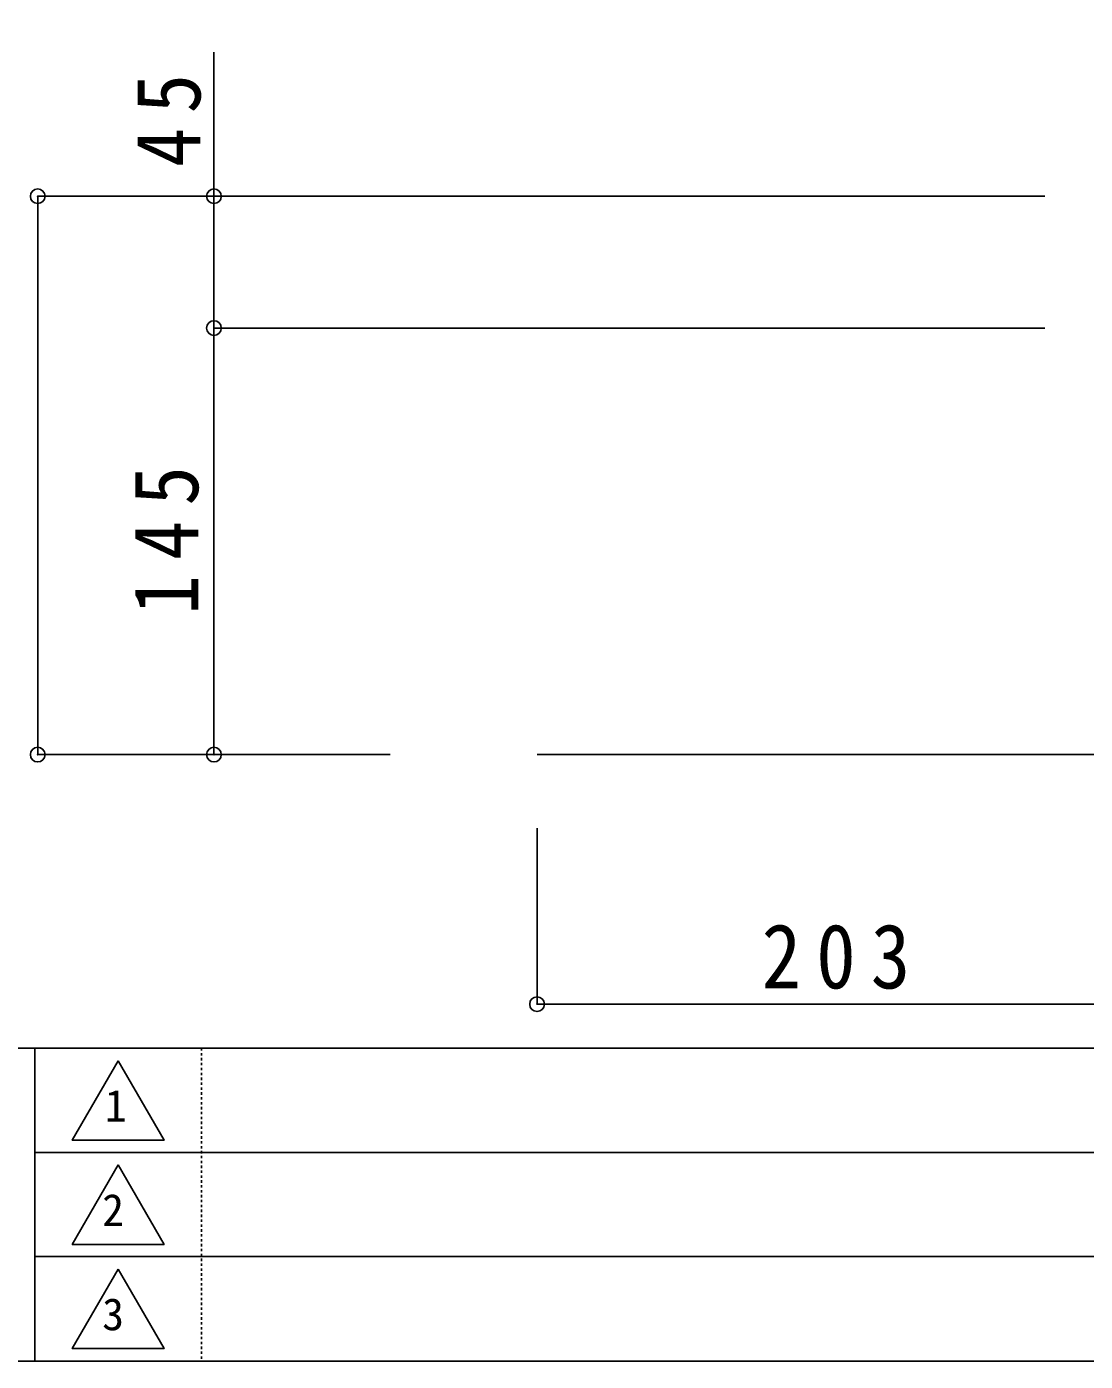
# Model space of a CAD drawing. Units: millimetres at full size, with parts at other scales. Extents: x -14200 to 14200, y -9940 to 9940.
# Drawn here: x -11723 to -8120, y -9940 to -5394 of the extents above; entities that cross this region are included whole.
import ezdxf
from ezdxf.enums import TextEntityAlignment as Align

# ---------------------------------------------------------------- set-up
doc = ezdxf.new("R2010")
doc.units = ezdxf.units.MM
doc.header["$LTSCALE"] = 100
doc.header["$PDMODE"] = 32
doc.header["$PDSIZE"] = 50
doc.linetypes.add('USER1', pattern=[0.166656, 0.083312, -0.083344])
for name, color, linetype in [('0-0_0', 7, 'Continuous'), ('1-0', 7, 'Continuous'), ('1-8', 7, 'Continuous')]:
    doc.layers.add(name, color=color, linetype=linetype)
doc.styles.add('ＭＳ ゴシック', font='')
doc.styles.get('ＭＳ ゴシック').set_extended_font_data('MS Gothic')

msp = doc.modelspace()

# ---------------------------------------------------------------- linework, layer by layer
at = {"layer": '0-0_0'}
for p, q in [((-14200, -8873.5), (14200, -8873.5)), ((-11696.1, -8873.5), (-11696.1, -9938.5)), ((-11696.1, -9228.5), (-1065.3, -9228.5)), ((-11696.1, -9583.5), (-1065.3, -9583.5))]:
    msp.add_line(p, q, dxfattribs=at)
at = {"layer": '0-0_0', "linetype": 'USER1'}
msp.add_line((-11128.1, -8873.5), (-11128.1, -9938.5), dxfattribs=at)
at = {"layer": '0-0_0'}
for points in [[(-14200, -9940), (14200, -9940), (14200, 9940), (-14200, 9940)], [(-11412.1, -8916.1), (-11568.5, -9186.9), (-11255.8, -9186.9)], [(-11412.1, -9271.1), (-11568.5, -9541.9), (-11255.8, -9541.9)], [(-11412.1, -9626.1), (-11568.5, -9896.9), (-11255.8, -9896.9)]]:
    msp.add_lwpolyline(points, close=True, dxfattribs=at)
at = {"layer": '1-0'}
msp.add_line((314, -7873.5), (-9986, -7873.5), dxfattribs=at)
at = {"layer": '1-8'}
for p, q in [((-11086, -6420.5), (-11086, -5480.4)), ((-11686, -7873.5), (-11686, -5971.5)), ((-11686, -5971.5), (-11086, -5971.5)), ((-11086, -5971.5), (-8257, -5971.5)), ((-11086, -7873.5), (-11086, -6420.5)), ((-11086, -6420.5), (-8257, -6420.5)), ((-11686, -7873.5), (-11086, -7873.5)), ((-11086, -7873.5), (-10486, -7873.5)), ((-9986, -8723.5), (-9986, -8123.5)), ((-9986, -8723.5), (-7957, -8723.5))]:
    msp.add_line(p, q, dxfattribs=at)
for p in [(-11686, -5971.5), (-11086, -5971.5), (-11086, -6420.5), (-11686, -7873.5), (-11086, -7873.5), (-9986, -8723.5)]:
    msp.add_point(p, dxfattribs=at)

# ---------------------------------------------------------------- texts
at = {"layer": '0-0_0', "style": 'ＭＳ ゴシック'}
for s, p in [('1', (-11457.5, -9157)), ('2', (-11466.4, -9512)), ('3', (-11466.4, -9867))]:
    msp.add_text(s, height=109.3, dxfattribs=at).set_placement(p, align=Align.BOTTOM_LEFT)
at = {"layer": '1-8', "char_height": 219.9, "attachment_point": 7, "rotation": 90, "style": 'ＭＳ ゴシック'}
for s, insert in [('\\T1.36;\\W0.9;45', (-11128.5, -5872.6)), ('\\T1.38;\\W0.9;145', (-11136, -7397))]:
    msp.add_mtext(s, dxfattribs=dict(at, insert=insert))
at = {"layer": '1-8', "insert": (-9221.5, -8673.5), "char_height": 219.9, "attachment_point": 7, "style": 'ＭＳ ゴシック'}
msp.add_mtext('\\T1.38;\\W0.9;203', dxfattribs=at)

doc.saveas('drawing.dxf')
